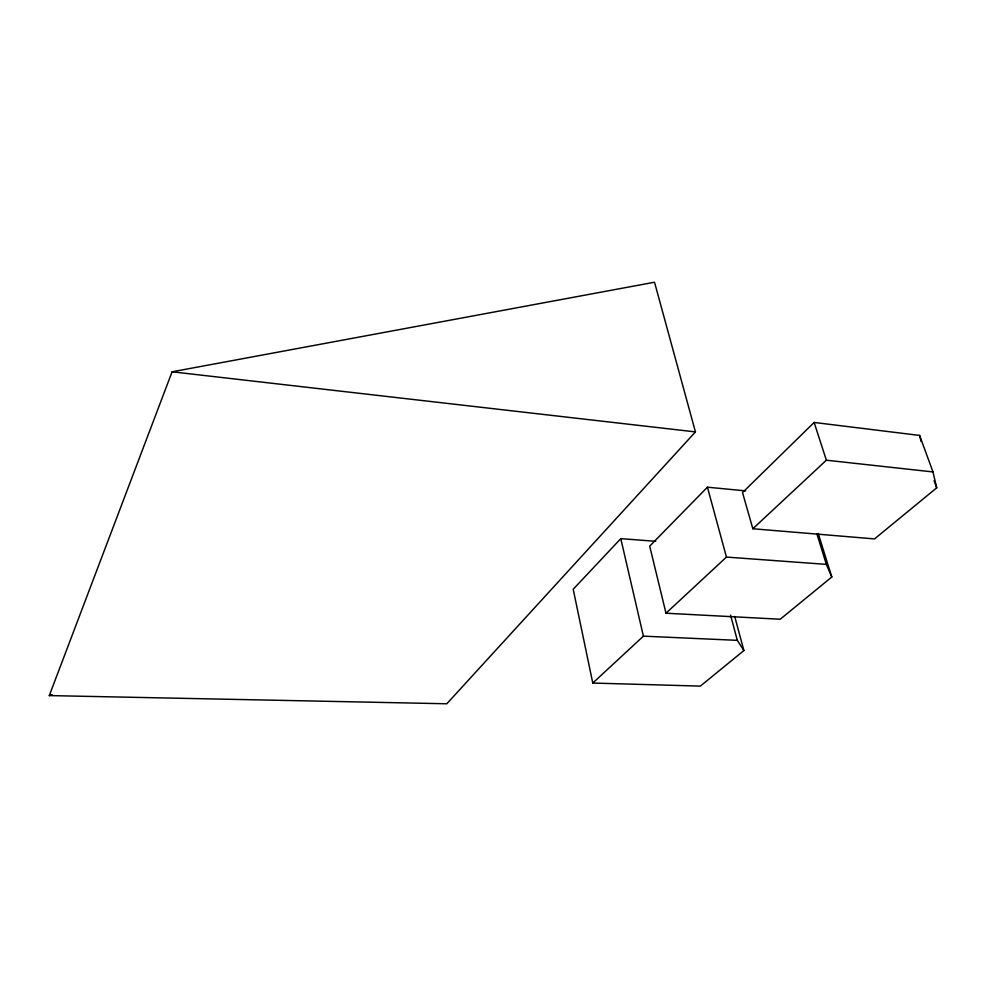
<?xml version="1.0" encoding="UTF-8"?>
<svg xmlns="http://www.w3.org/2000/svg" width="986" height="986" viewBox="0 0 986 986"><rect width="100%" height="100%" fill="white"/><g stroke="black" fill="none" stroke-linecap="round" stroke-linejoin="round"><path stroke-width="1.48" d="M49.3 695.586L172.094 371.796L654.519 282.23L695.438 431.905L446.818 703.77L49.3 695.586L52.233 694.686M655.739 541.314L620.786 538.639L573.199 589.271L592.783 683.052L700.356 686.108L743.888 650.563L734.706 616.435M745.662 490.88L707.43 487.195L649.7 546.133L665.994 613.218L780.209 619.233L831.802 577.007L818.232 533.438M814.128 422.452L742.507 492.581L752.848 528.742L874.533 538.911L936.7 487.848L932.99 471.937L919.618 435.43L814.128 422.452L826.367 460.203L752.848 528.742M665.994 613.218L726.448 557.078L826.354 564.374L831.802 577.007M592.783 683.052L643.402 636.155L737.318 640.345L743.888 650.563M826.367 460.203L932.99 471.937M172.094 371.796L695.438 431.905M934.075 480.663L936.7 487.848M816.95 534.104L826.354 564.374M707.43 487.195L726.448 557.078M730.589 615.178L737.318 640.345M919.618 435.43L921.047 441.42M620.786 538.639L643.402 636.155"/></g></svg>
